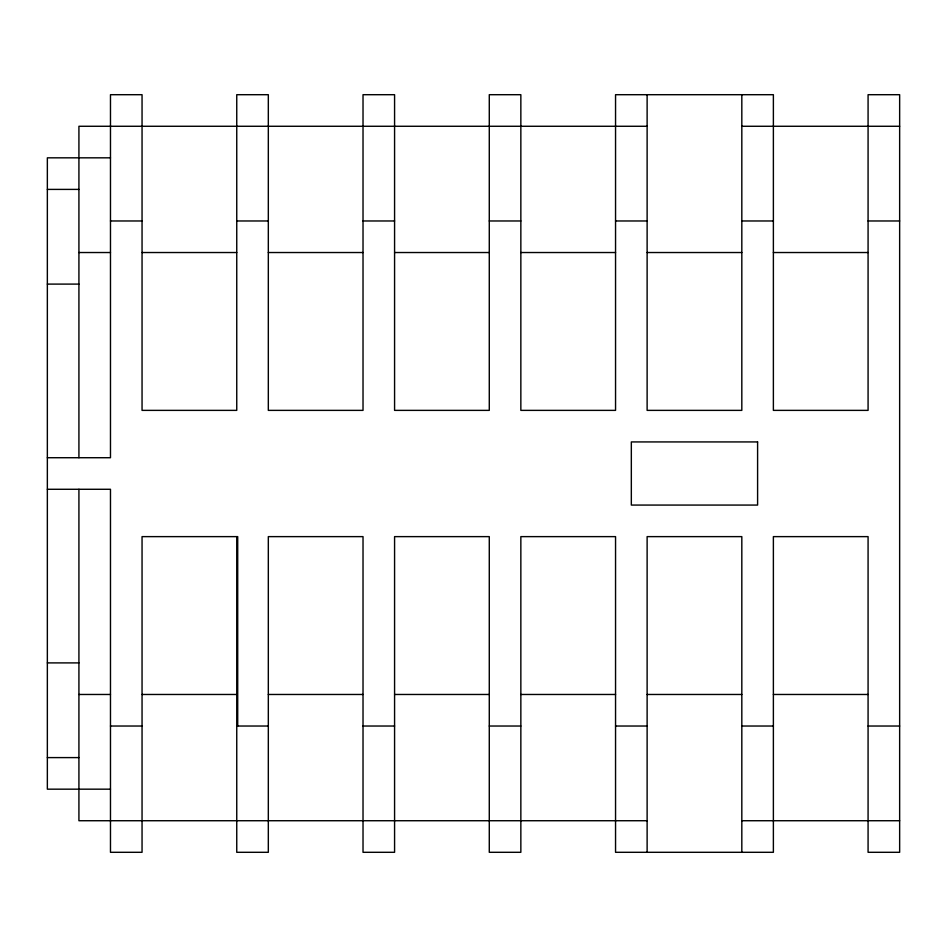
<?xml version="1.0" encoding="UTF-8"?>
<svg xmlns="http://www.w3.org/2000/svg" width="947" height="947" viewBox="0 0 947 947"><rect width="100%" height="100%" fill="white"/><g stroke="black" fill="none" stroke-linecap="round" stroke-linejoin="round"><path stroke-width="1.42" d="M647.121 126.271L78.921 126.271L78.921 457.721M741.821 126.271L899.65 126.271M110.479 157.829L47.35 157.829L47.35 789.171L110.479 789.171M47.35 189.4L78.921 189.4M110.479 220.971L142.05 220.971M236.75 220.971L268.321 220.971M363.021 220.971L394.579 220.971M489.279 220.971L520.85 220.971M615.55 220.971L647.121 220.971M741.821 220.971L773.379 220.971M868.079 220.971L899.65 220.971M78.921 252.529L110.479 252.529M142.05 252.529L236.75 252.529M268.321 252.529L363.021 252.529M394.579 252.529L489.279 252.529M520.85 252.529L615.55 252.529M647.121 252.529L741.821 252.529M773.379 252.529L868.079 252.529M47.35 284.1L78.921 284.1M47.35 457.721L110.479 457.721L110.479 94.7L142.05 94.7L142.05 410.371L236.75 410.371L236.75 94.7L268.321 94.7L268.321 410.371L363.021 410.371L363.021 94.7L394.579 94.7L394.579 410.371L489.279 410.371L489.279 94.7L520.85 94.7L520.85 410.371L615.55 410.371L615.55 94.7L773.379 94.7L773.379 410.371L868.079 410.371L868.079 94.7L899.65 94.7L899.65 852.3L868.079 852.3L868.079 536.629L773.379 536.629L773.379 852.3L615.55 852.3L615.55 536.629L520.85 536.629L520.85 852.3L489.279 852.3L489.279 536.629L394.579 536.629L394.579 852.3L363.021 852.3L363.021 536.629L268.321 536.629L268.321 852.3L236.75 852.3L236.75 536.629M47.35 489.279L110.479 489.279L110.479 852.3L142.05 852.3L142.05 536.629L237.709 536.629L237.709 726.029M47.35 662.9L78.921 662.9M78.921 694.471L110.479 694.471M142.05 694.471L236.75 694.471M268.321 694.471L363.021 694.471M394.579 694.471L489.279 694.471M520.85 694.471L615.55 694.471M647.121 694.471L741.821 694.471M773.379 694.471L868.079 694.471M110.479 726.029L142.05 726.029M236.75 726.029L268.321 726.029M363.021 726.029L394.579 726.029M489.279 726.029L520.85 726.029M615.55 726.029L647.121 726.029M741.821 726.029L773.379 726.029M868.079 726.029L899.65 726.029M47.35 757.6L78.921 757.6M647.121 820.729L78.921 820.729L78.921 489.279M741.821 820.729L899.65 820.729M741.821 94.7L741.821 410.371L647.121 410.371L647.121 94.7M741.821 852.3L741.821 536.629L647.121 536.629L647.121 852.3M757.6 441.929L631.329 441.929L631.329 505.071L757.6 505.071L757.6 441.929"/></g></svg>
